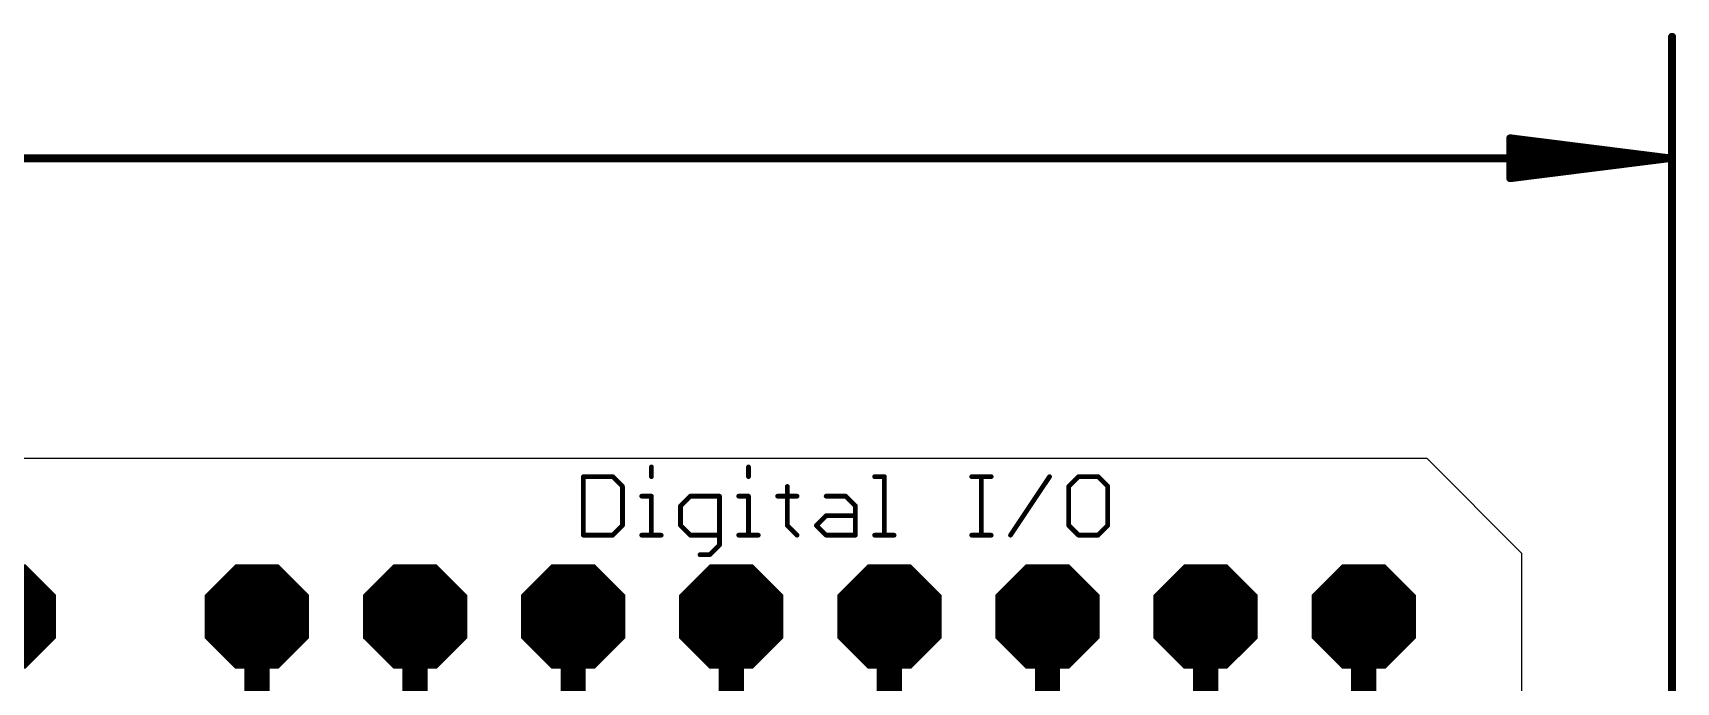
# Model space of a CAD drawing. Extents: x -7.7 to 68.6, y -5.3 to 60.5.
# Drawn here: x 42.12 to 68.52, y 49.75 to 60.18 of the extents above; entities that cross this region are included whole.
import ezdxf

# ---------------------------------------------------------------- set-up
doc = ezdxf.new("R2010")
doc.units = 0
for name, color, linetype in [('1', 12, 'CONTINUOUS'), ('17', 110, 'CONTINUOUS'), ('20', 4, 'CONTINUOUS'), ('21', 40, 'CONTINUOUS'), ('47', 253, 'CONTINUOUS'), ('51', 253, 'CONTINUOUS')]:
    doc.layers.add(name, color=color, linetype=linetype)

# ---------------------------------------------------------------- blocks, each defined once
blk = doc.blocks.new('OCTAGONP')
at = {"const_width": 0.5}
blk.add_lwpolyline([(-0.25, -0.1036), (-0.25, 0.1036), (-0.1036, 0.25), (0.1036, 0.25), (0.25, 0.1036), (0.25, -0.1036), (0.1036, -0.25), (-0.1036, -0.25), (-0.25, -0.1036), (-0.25, 0.1036)], dxfattribs=at)

msp = doc.modelspace()

# ---------------------------------------------------------------- linework, layer by layer
at = {"layer": '1', "const_width": 0.4064}
for points in [[(45.72, 50.8), (45.72, 46.99)], [(48.26, 50.8), (48.26, 46.99)], [(50.8, 50.8), (50.8, 46.99)], [(53.34, 50.8), (53.34, 46.99)], [(55.88, 50.8), (55.88, 46.99)], [(58.42, 50.8), (58.42, 46.99)], [(60.96, 50.8), (60.96, 46.99)], [(63.5, 50.8), (63.5, 46.99)]]:
    msp.add_lwpolyline(points, dxfattribs=at)
at = {"layer": '1', "const_width": 0.2032}
for points in [[(45.8216, 50.8, 1), (45.6184, 50.8)], [(48.3616, 50.8, 1), (48.1584, 50.8)], [(50.9016, 50.8, 1), (50.6984, 50.8)], [(53.4416, 50.8, 1), (53.2384, 50.8)], [(55.9816, 50.8, 1), (55.7784, 50.8)], [(58.5216, 50.8, 1), (58.3184, 50.8)], [(61.0616, 50.8, 1), (60.8584, 50.8)], [(63.6016, 50.8, 1), (63.3984, 50.8)]]:
    msp.add_lwpolyline(points, format="xyb", dxfattribs=at)
at = {"layer": '20'}
for p, q in [((64.516, 53.34), (0, 53.34)), ((66.04, 51.816), (64.516, 53.34)), ((66.04, 40.386), (66.04, 51.816))]:
    msp.add_line(p, q, dxfattribs=at)
at = {"layer": '21', "const_width": 0.0381}
for points in [[(50.9841, 53.0487, 1), (50.946, 53.0487)], [(50.9651, 53.0678, 1), (50.9651, 53.0297)], [(51.4489, 53.0622, 1), (51.4219, 53.0352)], [(51.4354, 53.0297, 1), (51.4354, 53.0678)], [(52.0764, 53.2055, 1), (52.0383, 53.2055)], [(52.0383, 53.0487, 1), (52.0764, 53.0487)], [(53.6356, 53.2055, 1), (53.5975, 53.2055)], [(53.5975, 53.0487, 1), (53.6356, 53.0487)], [(55.6427, 53.0678, 1), (55.6427, 53.0297)], [(55.8185, 53.0487, 1), (55.7804, 53.0487)], [(55.7995, 53.0297, 1), (55.7995, 53.0678)], [(57.2019, 53.0678, 1), (57.2019, 53.0297)], [(57.3777, 53.0487, 1), (57.3396, 53.0487)], [(57.5154, 53.0297, 1), (57.5154, 53.0678)], [(58.4685, 53.0381, 1), (58.4368, 53.0593)], [(58.9179, 53.0678, 1), (58.9179, 53.0297)], [(58.9313, 53.0352, 1), (58.9044, 53.0622)], [(59.2449, 53.0622, 1), (59.2179, 53.0352)], [(59.2314, 53.0297, 1), (59.2314, 53.0678)], [(51.6112, 52.8919, 1), (51.5731, 52.8919)], [(51.5787, 52.8785, 1), (51.6056, 52.9054)], [(54.2593, 52.8919, 1), (54.2212, 52.8919)], [(58.7801, 52.8919, 1), (58.742, 52.8919)], [(58.7476, 52.9054, 1), (58.7746, 52.8785)], [(59.4072, 52.8919, 1), (59.3691, 52.8919)], [(59.3747, 52.8785, 1), (59.4016, 52.9054)], [(51.9006, 52.7542, 1), (51.9006, 52.7161)], [(52.0764, 52.7352, 1), (52.0383, 52.7352)], [(52.0574, 52.7161, 1), (52.0574, 52.7542)], [(52.5433, 52.5784, 1), (52.5052, 52.5784)], [(52.5108, 52.5919, 1), (52.5378, 52.5649)], [(52.6811, 52.7542, 1), (52.6811, 52.7161)], [(52.6945, 52.7217, 1), (52.6676, 52.7486)], [(53.1704, 52.7352, 1), (53.1323, 52.7352)], [(53.1514, 52.7161, 1), (53.1514, 52.7542)], [(53.4598, 52.7542, 1), (53.4598, 52.7161)], [(53.6356, 52.7352, 1), (53.5975, 52.7352)], [(53.6166, 52.7161, 1), (53.6166, 52.7542)], [(54.0835, 52.7542, 1), (54.0835, 52.7161)], [(54.397, 52.7161, 1), (54.397, 52.7542)], [(54.8639, 52.7542, 1), (54.8639, 52.7161)], [(55.1909, 52.7486, 1), (55.164, 52.7217)], [(55.1775, 52.7161, 1), (55.1775, 52.7542)], [(55.3533, 52.5784, 1), (55.3152, 52.5784)], [(55.3208, 52.5649, 1), (55.3477, 52.5919)], [(51.5731, 52.2649, 1), (51.6112, 52.2649)], [(51.6056, 52.2514, 1), (51.5787, 52.2783)], [(52.5378, 52.2783, 1), (52.5108, 52.2514)], [(52.5052, 52.2649, 1), (52.5433, 52.2649)], [(54.2537, 52.2783, 1), (54.2268, 52.2514)], [(54.2212, 52.2649, 1), (54.2593, 52.2649)], [(54.7206, 52.2783, 1), (54.6937, 52.2514)], [(54.6937, 52.2783, 1), (54.7206, 52.2514)], [(54.8639, 52.4407, 1), (54.8639, 52.4026)], [(54.8774, 52.4082, 1), (54.8505, 52.4351)], [(55.3342, 52.4026, 1), (55.3342, 52.4407)], [(58.742, 52.2649, 1), (58.7801, 52.2649)], [(58.7746, 52.2783, 1), (58.7476, 52.2514)], [(59.3691, 52.2649, 1), (59.4072, 52.2649)], [(59.4016, 52.2514, 1), (59.3747, 52.2783)], [(50.946, 52.1081, 1), (50.9841, 52.1081)], [(50.9651, 52.1272, 1), (50.9651, 52.0891)], [(51.4219, 52.1216, 1), (51.4489, 52.0946)], [(51.4354, 52.0891, 1), (51.4354, 52.1272)], [(51.9006, 52.1272, 1), (51.9006, 52.0891)], [(52.0383, 52.1081, 1), (52.0764, 52.1081)], [(52.2142, 52.0891, 1), (52.2142, 52.1272)], [(52.6811, 52.1272, 1), (52.6811, 52.0891)], [(52.6676, 52.0946, 1), (52.6945, 52.1216)], [(53.1514, 52.0891, 1), (53.1514, 52.1272)], [(53.4598, 52.1272, 1), (53.4598, 52.0891)], [(53.5975, 52.1081, 1), (53.6356, 52.1081)], [(53.7734, 52.0891, 1), (53.7734, 52.1272)], [(54.3836, 52.0946, 1), (54.4105, 52.1216)], [(54.8639, 52.1272, 1), (54.8639, 52.0891)], [(54.8505, 52.0946, 1), (54.8774, 52.1216)], [(55.3152, 52.1081, 1), (55.3533, 52.1081)], [(55.3342, 52.0891, 1), (55.3342, 52.1272)], [(55.6427, 52.1272, 1), (55.6427, 52.0891)], [(55.7804, 52.1081, 1), (55.8185, 52.1081)], [(55.9562, 52.0891, 1), (55.9562, 52.1272)], [(57.2019, 52.1272, 1), (57.2019, 52.0891)], [(57.3396, 52.1081, 1), (57.3777, 52.1081)], [(57.5154, 52.0891, 1), (57.5154, 52.1272)], [(57.8097, 52.1187, 1), (57.8414, 52.0975)], [(58.9179, 52.1272, 1), (58.9179, 52.0891)], [(58.9044, 52.0946, 1), (58.9313, 52.1216)], [(59.2179, 52.1216, 1), (59.2449, 52.0946)], [(59.2314, 52.0891, 1), (59.2314, 52.1272)], [(52.8378, 51.8136, 1), (52.8378, 51.7755)], [(52.9811, 51.808, 1), (53.0081, 51.7811)], [(52.9946, 51.7755, 1), (52.9946, 51.8136)], [(53.1323, 51.9513, 1), (53.1704, 51.9513)], [(53.1648, 51.9379, 1), (53.1379, 51.9648)]]:
    msp.add_lwpolyline(points, format="xyb", dxfattribs=at)
at = {"layer": '21', "const_width": 0.0762}
for points in [[(50.9651, 53.0487), (50.9651, 52.1081)], [(51.4354, 53.0487), (50.9651, 53.0487)], [(51.5922, 52.8919), (51.4354, 53.0487)], [(52.0574, 53.2055), (52.0574, 53.0487)], [(53.6166, 53.2055), (53.6166, 53.0487)], [(55.6427, 53.0487), (55.7995, 53.0487)], [(55.7995, 53.0487), (55.7995, 52.1081)], [(57.2019, 53.0487), (57.5154, 53.0487)], [(57.3587, 52.1081), (57.3587, 53.0487)], [(57.8256, 52.1081), (58.4526, 53.0487)], [(58.9179, 53.0487), (58.7611, 52.8919)], [(59.2314, 53.0487), (58.9179, 53.0487)], [(59.3882, 52.8919), (59.2314, 53.0487)], [(51.5922, 52.2649), (51.5922, 52.8919)], [(54.2403, 52.8919), (54.2403, 52.2649)], [(58.7611, 52.8919), (58.7611, 52.2649)], [(59.3882, 52.2649), (59.3882, 52.8919)], [(51.9006, 52.7352), (52.0574, 52.7352)], [(52.0574, 52.7352), (52.0574, 52.1081)], [(52.6811, 52.7352), (52.5243, 52.5784)], [(52.5243, 52.5784), (52.5243, 52.2649)], [(53.1514, 52.7352), (52.6811, 52.7352)], [(53.1514, 51.9513), (53.1514, 52.7352)], [(53.4598, 52.7352), (53.6166, 52.7352)], [(53.6166, 52.7352), (53.6166, 52.1081)], [(54.0835, 52.7352), (54.397, 52.7352)], [(54.8639, 52.7352), (55.1775, 52.7352)], [(55.1775, 52.7352), (55.3342, 52.5784)], [(55.3342, 52.5784), (55.3342, 52.1081)], [(51.4354, 52.1081), (51.5922, 52.2649)], [(52.5243, 52.2649), (52.6811, 52.1081)], [(54.2403, 52.2649), (54.397, 52.1081)], [(54.7072, 52.2649), (54.8639, 52.4216)], [(54.8639, 52.1081), (54.7072, 52.2649)], [(54.8639, 52.4216), (55.3342, 52.4216)], [(58.7611, 52.2649), (58.9179, 52.1081)], [(59.2314, 52.1081), (59.3882, 52.2649)], [(50.9651, 52.1081), (51.4354, 52.1081)], [(51.9006, 52.1081), (52.2142, 52.1081)], [(52.6811, 52.1081), (53.1514, 52.1081)], [(53.4598, 52.1081), (53.7734, 52.1081)], [(55.3342, 52.1081), (54.8639, 52.1081)], [(55.6427, 52.1081), (55.9562, 52.1081)], [(57.2019, 52.1081), (57.5154, 52.1081)], [(58.9179, 52.1081), (59.2314, 52.1081)], [(52.8378, 51.7946), (52.9946, 51.7946)], [(52.9946, 51.7946), (53.1514, 51.9513)]]:
    msp.add_lwpolyline(points, dxfattribs=at)
at = {"layer": '47', "const_width": 0.13}
for points in [[(68.453, 35.179), (68.453, 60.116)], [(68.388, 58.166), (65.853, 58.4852)], [(65.853, 58.4852), (65.853, 57.8468)], [(68.388, 58.166), (65.853, 58.426)], [(68.388, 58.166), (65.853, 58.296)], [(0.065, 58.166), (68.388, 58.166)], [(65.853, 57.8468), (68.388, 58.166)], [(65.853, 58.036), (68.388, 58.166)], [(65.853, 57.906), (68.388, 58.166)]]:
    msp.add_lwpolyline(points, dxfattribs=at)
at = {"layer": '47', "const_width": 0.065}
for points in [[(68.4855, 60.116, 1), (68.4205, 60.116)], [(65.8571, 58.5175, 1), (65.8489, 58.453)], [(65.8855, 58.4852, 1), (65.8205, 58.4852)], [(65.8563, 58.4583, 1), (65.8497, 58.3937)], [(65.8547, 58.3285, 1), (65.8513, 58.2635)], [(65.8513, 58.0685, 1), (65.8547, 58.0035)], [(68.3921, 58.1338, 1), (68.3839, 58.1982)], [(68.3839, 58.1338, 1), (68.3921, 58.1982)], [(68.3913, 58.1337, 1), (68.3847, 58.1983)], [(68.3847, 58.1337, 1), (68.3913, 58.1983)], [(68.3863, 58.1335, 1), (68.3897, 58.1985)], [(68.3897, 58.1335, 1), (68.3863, 58.1985)], [(68.388, 58.1335, 1), (68.388, 58.1985)], [(65.8497, 57.9383, 1), (65.8563, 57.8737)], [(65.8489, 57.879, 1), (65.8571, 57.8145)], [(65.8205, 57.8468, 1), (65.8855, 57.8468)]]:
    msp.add_lwpolyline(points, format="xyb", dxfattribs=at)
at = {"layer": '51'}
for p, q in [((64.516, 53.34), (0, 53.34)), ((66.04, 51.816), (64.516, 53.34)), ((66.04, 40.386), (66.04, 51.816))]:
    msp.add_line(p, q, dxfattribs=at)

# ---------------------------------------------------------------- block references
at = {"layer": '17', "xscale": 1.6764, "yscale": 1.6764}
for p in [(41.656, 50.8), (41.656, 50.8), (45.72, 50.8), (45.72, 50.8), (48.26, 50.8), (48.26, 50.8), (50.8, 50.8), (50.8, 50.8), (53.34, 50.8), (53.34, 50.8), (55.88, 50.8), (55.88, 50.8), (58.42, 50.8), (58.42, 50.8), (60.96, 50.8), (60.96, 50.8), (63.5, 50.8), (63.5, 50.8)]:
    msp.add_blockref('OCTAGONP', p, dxfattribs=at)

doc.saveas('drawing.dxf')
